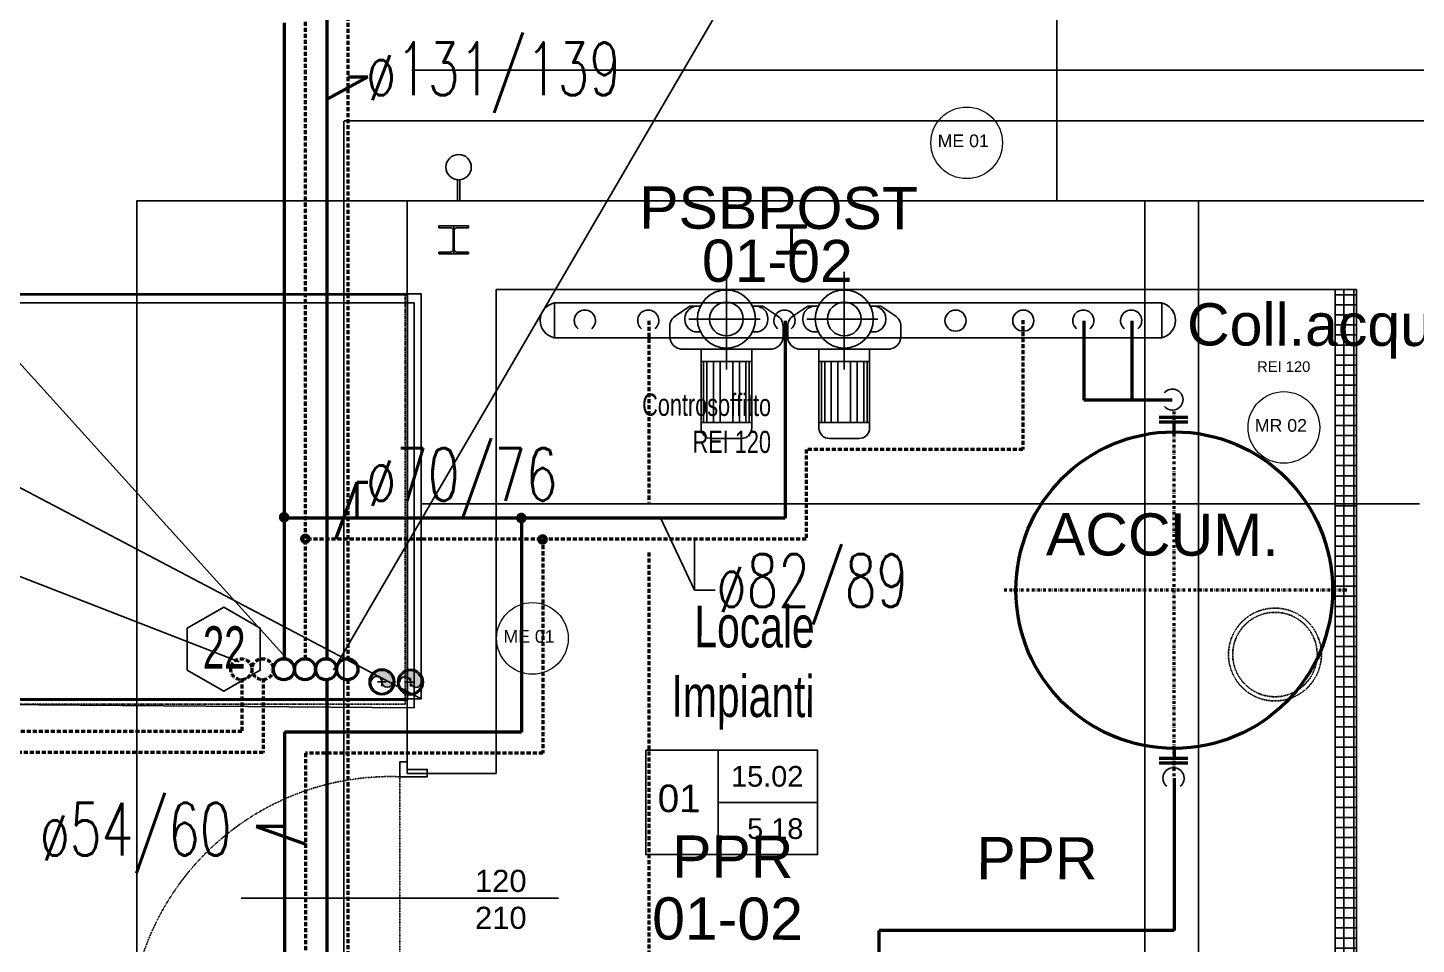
# Model space of a CAD drawing. Header units: millimetres. Extents: x -3782782348 to 131293, y -36553 to 57271.
# Drawn here: x 91502 to 92160, y -18337 to -17903 of the extents above; entities that cross this region are included whole.
import ezdxf

# ---------------------------------------------------------------- set-up
doc = ezdxf.new("R2010")
doc.units = ezdxf.units.MM
doc.header["$LTSCALE"] = 0.01
for name, pattern in [('ACAD_ISO03W100', [30, 12, -18]), ('CONTINOUS', [0]), ('DASHDOT', [25.4, 12.7, -6.35, 0, -6.35]), ('HIDDEN', [0.375, 0.25, -0.125]), ('HIDDEN2', [4.7625, 3.175, -1.5875]), ('PIANTA PIANO QUARTO$0$ACAD_ISO03W100', [30, 12, -18]), ('PIANTA PIANO QUARTO$0$CONTINOUS', [0]), ('TRATTEGGIATA', [19.05, 12.7, -6.35])]:
    doc.linetypes.add(name, pattern=pattern)
doc.layers.get('Defpoints').update_dxf_attribs({"color": 253})
for name, color, linetype in [('EPC QUARTO PILASTRI ACCIAIO DEFINITIVO', 1, 'ACAD_ISO03W100'), ('ESTRAZ', 2, 'Continuous'), ('MAX MACCHINARIO', 252, 'Continuous'), ('MR_MURATURA REI 120', 40, 'Continuous'), ('PIANTA PIANO QUARTO$0$EPC QUARTO PILASTRI ACCIAIO DEFINITIVO', 8, 'PIANTA PIANO QUARTO$0$ACAD_ISO03W100'), ('PIANTA PIANO QUARTO$0$X_Numerazione camere', 8, 'Continuous'), ('X_cavedi', 1, 'Continuous'), ('X_FOROMETRIA SCARICO NUMERAZIONE', 6, 'Continuous'), ('X_MURI', 8, 'Continuous'), ('X_Numerazione camere', 8, 'Continuous'), ('X_Proiezini', 1, 'Continuous'), ('X_quote 1', 253, 'Continuous'), ('X_quote serramenti interni', 251, 'CONTINOUS'), ('X_Serramenti Int', 8, 'Continuous'), ('X_TESTI', 253, 'Continuous')]:
    doc.layers.add(name, color=color, linetype=linetype)
doc.layers.add('MR_MURATURA REI SIMBOLI', color=130, linetype='Continuous', lineweight=5)
doc.layers.add('tubi_uta', color=253, linetype='Continuous', lineweight=50)
doc.styles.add('ARIAL', font='arial.ttf')
doc.styles.add('Max 50', font='arial.ttf', dxfattribs={"width": 0.65, "height": 0.125})
doc.styles.add('nomi', font='arial.ttf')
doc.styles.add('QUOTE', font='simplex.shx', dxfattribs={"width": 0.7})
doc.styles.add('ROMANS', font='romans')
doc.styles.get("Standard").update_dxf_attribs({"font": 'arial.ttf'})
doc.dimstyles.get("Standard").update_dxf_attribs({"dimscale": 0, "dimtxt": 0.18, "dimasz": 0.18, "dimexe": 0.18, "dimexo": 0.0625, "dimgap": 0.09, "dimtad": 1, "dimdec": 0, "dimzin": 0, "dimdsep": 46, "dimtxsty": 'Standard', "dimcen": 0.09, "dimclrd": 256, "dimclre": 256, "dimclrt": 5, "dimadec": 0, "dimazin": 0, "dimtfac": 1, "dimtdec": 0, "dimtix": 1, "dimtofl": 0, "dimtmove": 2, "dimatfit": 3, "dimfxl": 1, "dimtolj": 1, "dimtzin": 0, "dimarcsym": 0})

# ---------------------------------------------------------------- blocks, each defined once
blk = doc.blocks.new('*D89')
at = {"layer": 'Defpoints', "color": 0, "transparency": 16777216}
for p in [(91683.73, -17923.15, 0), (93904.72, -17923.15, 0), (93904.72, -17923.15, 0)]:
    blk.add_point(p, dxfattribs=at)
at = {"layer": 'X_quote 1', "lineweight": -2, "transparency": 16777216}
blk.add_line((91683.91, -17923.15, 0), (93904.54, -17923.15, 0), dxfattribs=at)
at = {"layer": 'X_quote 1', "transparency": 16777216}
for points in [[(91683.91, -17923.12, 0), (91683.91, -17923.18, 0), (91683.73, -17923.15, 0)], [(93904.54, -17923.12, 0), (93904.54, -17923.18, 0), (93904.72, -17923.15, 0)]]:
    blk.add_solid(points, dxfattribs=at)
at = {"layer": 'X_quote 1', "color": 5, "transparency": 16777216, "insert": (92794.23, -17922.97, 0), "char_height": 0.18, "attachment_point": 5}
blk.add_mtext('\\A1;2221', dxfattribs=at)
blk = doc.blocks.new('*D360')
at = {"layer": 'Defpoints', "color": 0, "transparency": 16777216}
for p in [(92121.18, -18128.56, 0), (92121.18, -18128.56, 0), (92161.18, -18132.69)]:
    blk.add_point(p, dxfattribs=at)
at = {"layer": 'X_quote 1', "lineweight": -2, "transparency": 16777216}
blk.add_line((92161, -18128.56, 0), (92121.36, -18128.56, 0), dxfattribs=at)
at = {"layer": 'X_quote 1', "transparency": 16777216}
for points in [[(92121.36, -18128.53, 0), (92121.36, -18128.59, 0), (92121.18, -18128.56, 0)], [(92161, -18128.53, 0), (92161, -18128.59, 0), (92161.18, -18128.56, 0)]]:
    blk.add_solid(points, dxfattribs=at)
at = {"layer": 'X_quote 1', "color": 5, "transparency": 16777216, "insert": (92141.18, -18128.38, 0), "char_height": 0.18, "attachment_point": 5}
blk.add_mtext('\\A1;40', dxfattribs=at)
blk = doc.blocks.new('porta 120 metallica')
blk.add_line((66, 71.65), (66, -78.72))
at = {"linetype": 'ByBlock'}
for p, q in [((-4.42, -6.24), (3.42, -6.24)), ((0.09, -10.75), (0.09, -1.73))]:
    blk.add_line(p, q, dxfattribs=at)
at = {"color": 5, "linetype": 'HIDDEN2'}
blk.add_line((3.5, -3.53), (123.5, -3.53), dxfattribs=at)
at = {"linetype": 'ByBlock'}
for points in [[(-3.5, 0), (-3.5, -3.53), (3.5, -3.53), (3.5, 9.47), (0, 9.47), (0, 0)], [(123.5, -3.53), (123.5, 9.47), (127, 9.47), (127, 0), (130.5, 0), (130.5, -3.53)], [(8.79, -12.27), (8.79, -131.24), (3.49, -131.24), (3.49, -131.24), (2.79, -131.24), (2.79, -6.24), (3.49, -6.24), (3.49, -12.27)]]:
    blk.add_lwpolyline(points, close=True, dxfattribs=at)
for points in [[(2.8, -121.42), (-3.26, -121.42), (-3.26, -105.12), (2.79, -105.12)], [(8.79, -121.42), (14.85, -121.42), (14.85, -105.12), (8.79, -105.12)]]:
    blk.add_lwpolyline(points, dxfattribs=at)
blk.add_circle((0.09, -6.24), 1.51, dxfattribs=at)
at = {"color": 5, "linetype": 'HIDDEN2'}
blk.add_arc((0.02, -7.99), 123.56, 274.07323, 2.06635, dxfattribs=at)
blk = doc.blocks.new('*D196')
at = {"layer": 'Defpoints', "color": 0, "transparency": 16777216}
for p in [(92040.03, -17985.06), (92040.03, -18027.06, 0), (92056.46, -18027.06, 0)]:
    blk.add_point(p, dxfattribs=at)
at = {"layer": 'X_quote 1', "lineweight": -2, "transparency": 16777216}
blk.add_line((92056.46, -17985.24, 0), (92056.46, -18026.88, 0), dxfattribs=at)
at = {"layer": 'X_quote 1', "transparency": 16777216}
for points in [[(92056.43, -17985.24, 0), (92056.49, -17985.24, 0), (92056.46, -17985.06, 0)], [(92056.43, -18026.88, 0), (92056.49, -18026.88, 0), (92056.46, -18027.06, 0)]]:
    blk.add_solid(points, dxfattribs=at)
at = {"layer": 'X_quote 1', "color": 5, "transparency": 16777216, "insert": (92056.28, -18006.06, 0), "char_height": 0.18, "attachment_point": 5, "rotation": 90}
blk.add_mtext('\\A1;42', dxfattribs=at)
blk = doc.blocks.new('*D197')
at = {"layer": 'Defpoints', "color": 0, "transparency": 16777216}
for p in [(92071.46, -18027.06, 0), (92056.46, -18411.06, 0), (92071.46, -18411.06, 0)]:
    blk.add_point(p, dxfattribs=at)
at = {"layer": 'X_quote 1', "lineweight": -2, "transparency": 16777216}
blk.add_line((92056.46, -18027.24, 0), (92056.46, -18410.88, 0), dxfattribs=at)
at = {"layer": 'X_quote 1', "transparency": 16777216}
for points in [[(92056.43, -18027.24, 0), (92056.49, -18027.24, 0), (92056.46, -18027.06, 0)], [(92056.43, -18410.88, 0), (92056.49, -18410.88, 0), (92056.46, -18411.06, 0)]]:
    blk.add_solid(points, dxfattribs=at)
at = {"layer": 'X_quote 1', "color": 5, "transparency": 16777216, "insert": (92056.28, -18219.06, 0), "char_height": 0.18, "attachment_point": 5, "rotation": 90}
blk.add_mtext('\\A1;384', dxfattribs=at)
blk = doc.blocks.new('*D199')
at = {"layer": 'Defpoints', "color": 0, "transparency": 16777216}
for p in [(91723.73, -18128.56, 0), (91723.73, -18128.56, 0), (92121.18, -18128.56, 0)]:
    blk.add_point(p, dxfattribs=at)
at = {"layer": 'X_quote 1', "lineweight": -2, "transparency": 16777216}
blk.add_line((92121, -18128.56, 0), (91723.91, -18128.56, 0), dxfattribs=at)
at = {"layer": 'X_quote 1', "transparency": 16777216}
for points in [[(91723.91, -18128.53, 0), (91723.91, -18128.59, 0), (91723.73, -18128.56, 0)], [(92121, -18128.53, 0), (92121, -18128.59, 0), (92121.18, -18128.56, 0)]]:
    blk.add_solid(points, dxfattribs=at)
at = {"layer": 'X_quote 1', "color": 5, "transparency": 16777216, "insert": (91922.45, -18128.38, 0), "char_height": 0.18, "attachment_point": 5}
blk.add_mtext('\\A1;397', dxfattribs=at)
blk = doc.blocks.new('*D200')
at = {"layer": 'Defpoints', "color": 0, "transparency": 16777216}
for p in [(91688.31, -18128.56), (91688.31, -18128.56, 0), (91723.73, -18128.56, 0)]:
    blk.add_point(p, dxfattribs=at)
at = {"layer": 'X_quote 1', "lineweight": -2, "transparency": 16777216}
for p, q in [((91688.31, -18128.62, 0), (91688.31, -18128.74, 0)), ((91723.55, -18128.56, 0), (91688.49, -18128.56, 0)), ((91723.73, -18128.62, 0), (91723.73, -18128.74, 0))]:
    blk.add_line(p, q, dxfattribs=at)
at = {"layer": 'X_quote 1', "transparency": 16777216}
for points in [[(91688.49, -18128.53, 0), (91688.49, -18128.59, 0), (91688.31, -18128.56, 0)], [(91723.55, -18128.53, 0), (91723.55, -18128.59, 0), (91723.73, -18128.56, 0)]]:
    blk.add_solid(points, dxfattribs=at)
at = {"layer": 'X_quote 1', "color": 5, "transparency": 16777216, "insert": (91706.02, -18128.38, 0), "char_height": 0.18, "attachment_point": 5}
blk.add_mtext('\\A1;35', dxfattribs=at)
blk = doc.blocks.new('*D374')
at = {"layer": 'Defpoints', "color": 0, "transparency": 16777216}
for p in [(91998.68, -17985.06), (92020.04, -18767.02, 0), (92031.04, -18767.02, 0)]:
    blk.add_point(p, dxfattribs=at)
at = {"layer": 'X_quote 1', "lineweight": -2, "transparency": 16777216}
for p, q in [((91998.74, -17985.06, 0), (92031.22, -17985.06, 0)), ((92031.04, -17985.24, 0), (92031.04, -18766.84, 0)), ((92020.1, -18767.02, 0), (92031.22, -18767.02, 0))]:
    blk.add_line(p, q, dxfattribs=at)
at = {"layer": 'X_quote 1', "transparency": 16777216}
for points in [[(92031.01, -17985.24, 0), (92031.07, -17985.24, 0), (92031.04, -17985.06, 0)], [(92031.01, -18766.84, 0), (92031.07, -18766.84, 0), (92031.04, -18767.02, 0)]]:
    blk.add_solid(points, dxfattribs=at)
at = {"layer": 'X_quote 1', "color": 5, "transparency": 16777216, "insert": (92030.85, -18376.04, 0), "char_height": 0.18, "attachment_point": 5, "rotation": 90}
blk.add_mtext('\\A1;782', dxfattribs=at)
blk = doc.blocks.new('*D207')
at = {"layer": 'Defpoints', "color": 0, "transparency": 16777216}
for p in [(91681.73, -17985.06), (91553.62, -18767.07, 0), (91681.73, -18767.07, 0)]:
    blk.add_point(p, dxfattribs=at)
at = {"layer": 'X_quote 1', "lineweight": -2, "transparency": 16777216}
for p, q in [((91681.67, -17985.06, 0), (91553.44, -17985.06, 0)), ((91553.62, -17985.24, 0), (91553.62, -18766.89, 0)), ((91681.67, -18767.07, 0), (91553.44, -18767.07, 0))]:
    blk.add_line(p, q, dxfattribs=at)
at = {"layer": 'X_quote 1', "transparency": 16777216}
for points in [[(91553.59, -17985.24, 0), (91553.65, -17985.24, 0), (91553.62, -17985.06, 0)], [(91553.59, -18766.89, 0), (91553.65, -18766.89, 0), (91553.62, -18767.07, 0)]]:
    blk.add_solid(points, dxfattribs=at)
at = {"layer": 'X_quote 1', "color": 5, "transparency": 16777216, "insert": (91553.44, -18376.07, 0), "char_height": 0.18, "attachment_point": 5, "rotation": 90}
blk.add_mtext('\\A1;782', dxfattribs=at)
blk = doc.blocks.new('*D441')
at = {"layer": 'Defpoints', "color": 0, "transparency": 16777216}
for p in [(92006.67, -17383.47, 0), (91989.29, -17985.06, 0), (91998.68, -17985.06)]:
    blk.add_point(p, dxfattribs=at)
at = {"layer": 'X_quote 1', "lineweight": -2, "transparency": 16777216}
blk.add_line((91989.29, -17383.65, 0), (91989.29, -17984.88, 0), dxfattribs=at)
at = {"layer": 'X_quote 1', "transparency": 16777216}
for points in [[(91989.26, -17383.65, 0), (91989.32, -17383.65, 0), (91989.29, -17383.47, 0)], [(91989.26, -17984.88, 0), (91989.32, -17984.88, 0), (91989.29, -17985.06, 0)]]:
    blk.add_solid(points, dxfattribs=at)
at = {"layer": 'X_quote 1', "color": 5, "transparency": 16777216, "insert": (91989.11, -17684.27, 0), "char_height": 0.18, "attachment_point": 5, "rotation": 90}
blk.add_mtext('\\A1;602', dxfattribs=at)

msp = doc.modelspace()

# ---------------------------------------------------------------- hatches: boundary and pattern name
at = {"ltscale": 20}
h = msp.add_hatch(color=256, dxfattribs=at)
h.paths.add_polyline_path([(91663.59, -18212.98, -1), (91675.81, -18212.98, -1)])
h.paths.add_polyline_path([(91675.13, -18212.98, 1), (91664.27, -18212.98, 1)], flags=16)
msp.add_hatch(color=256).paths.add_polyline_path([(91664.6, -18212.98, -1), (91674.79, -18212.98, -1), (91669.7, -18212.98, 1)])
at = {"layer": 'MR_MURATURA REI 120'}
h = msp.add_hatch(dxfattribs=at)
h.set_pattern_fill('NET', color=256, scale=1.5, angle=270, style=0)
h.set_pattern_definition([(270, (61883.3333, -22749.1944), (4.7625, -9e-16), []), (360, (61883.3333, -22749.1944), (1e-15, 4.7625), [])])
h.paths.add_polyline_path([(92131.18, -18421.06), (92121.18, -18421.06), (92121.18, -18027.06), (92131.18, -18027.06)])
at = {"layer": 'X_FOROMETRIA SCARICO NUMERAZIONE'}
h = msp.add_hatch(color=256, dxfattribs=at)
h.paths.add_polyline_path([(91677.11, -18213.09, -1), (91689.34, -18213.09, -1)])
h.paths.add_polyline_path([(91688.65, -18213.09, 1), (91677.8, -18213.09, 1)], flags=16)
msp.add_hatch(color=256, dxfattribs=at).paths.add_polyline_path([(91678.13, -18213.09, -1), (91688.32, -18213.09, -1), (91683.22, -18213.09, 1)])

# ---------------------------------------------------------------- linework, layer by layer
at = {"color": 1}
for p, q in [((91269.39, -17808.81, 0), (91628.56, -18206.3, 0)), ((91858.65, -17843.68, 0), (91646.79, -18207.44)), ((91306.55, -18088.42, 0), (91602.16, -18203.42))]:
    msp.add_line(p, q, dxfattribs=at)
at = {"color": 1, "linetype": 'Continuous'}
for p, q in [((91832.84, -18018.71, 0), (91832.84, -18065.01, 0)), ((91888.66, -18018.71, 0), (91888.66, -18065.01, 0)), ((91815.54, -18034.89, 0), (91808.98, -18039.34, 0)), ((91820.56, -18034.89, 0), (91815.54, -18034.89, 0)), ((91845.13, -18034.89, 0), (91850.15, -18034.89, 0)), ((91850.15, -18034.89, 0), (91856.71, -18039.34, 0)), ((91871.36, -18034.89, 0), (91864.79, -18039.34, 0)), ((91876.37, -18034.89, 0), (91871.36, -18034.89, 0)), ((91900.95, -18034.89, 0), (91905.96, -18034.89, 0)), ((91905.96, -18034.89, 0), (91912.53, -18039.34, 0)), ((91813.2, -18040.75, 0), (91813.2, -18041.32, 0)), ((91815.04, -18041.04, 0), (91848.77, -18041.04, 0)), ((91852.48, -18040.75, 0), (91852.48, -18041.32, 0)), ((91869.02, -18040.75, 0), (91869.02, -18041.32, 0)), ((91870.86, -18041.04, 0), (91904.59, -18041.04, 0)), ((91908.3, -18040.75, 0), (91908.3, -18041.32, 0)), ((91806.05, -18044.42, 0), (91806.05, -18049.42, 0)), ((91819.07, -18047.18, 0), (91820.56, -18047.18, 0)), ((91846.62, -18047.18, 0), (91845.13, -18047.18, 0)), ((91859.64, -18044.42, 0), (91859.64, -18049.42, 0)), ((91861.86, -18044.42, 0), (91861.86, -18049.42, 0)), ((91874.88, -18047.18, 0), (91876.37, -18047.18, 0)), ((91902.44, -18047.18, 0), (91900.95, -18047.18, 0)), ((91915.46, -18044.42, 0), (91915.46, -18049.42, 0)), ((91832.84, -18055.28, 0), (91811.17, -18055.28, 0)), ((91820.84, -18055.28, 0), (91820.84, -18061.11, 0)), ((91832.84, -18055.28, 0), (91854.52, -18055.28, 0)), ((91844.84, -18061.11, 0), (91844.84, -18055.28, 0)), ((91888.66, -18055.28, 0), (91866.98, -18055.28, 0)), ((91876.66, -18055.28, 0), (91876.66, -18061.11, 0)), ((91888.66, -18055.28, 0), (91910.34, -18055.28, 0)), ((91900.66, -18061.11, 0), (91900.66, -18055.28, 0)), ((91820.84, -18061.11, 0), (91820.84, -18090.12, 0)), ((91820.84, -18061.11, 0), (91844.84, -18061.11, 0)), ((91822.06, -18061.11, 0), (91822.06, -18090.12, 0)), ((91823.64, -18061.11, 0), (91823.64, -18090.12, 0)), ((91826.7, -18061.11, 0), (91826.7, -18090.12, 0)), ((91829.86, -18061.11, 0), (91829.86, -18090.12, 0)), ((91835.83, -18061.11, 0), (91835.83, -18090.12, 0)), ((91838.99, -18061.11, 0), (91838.99, -18090.12, 0)), ((91842.05, -18061.11, 0), (91842.05, -18090.12, 0)), ((91843.63, -18061.11, 0), (91843.63, -18090.12, 0)), ((91844.84, -18061.11, 0), (91844.84, -18090.12, 0)), ((91876.66, -18061.11, 0), (91876.66, -18090.12, 0)), ((91876.66, -18061.11, 0), (91900.66, -18061.11, 0)), ((91877.87, -18061.11, 0), (91877.87, -18090.12, 0)), ((91879.45, -18061.11, 0), (91879.45, -18090.12, 0)), ((91882.51, -18061.11, 0), (91882.51, -18090.12, 0)), ((91885.67, -18061.11, 0), (91885.67, -18090.12, 0)), ((91891.65, -18061.11, 0), (91891.65, -18090.12, 0)), ((91894.81, -18061.11, 0), (91894.81, -18090.12, 0)), ((91897.87, -18061.11, 0), (91897.87, -18090.12, 0)), ((91899.45, -18061.11, 0), (91899.45, -18090.12, 0)), ((91900.66, -18061.11, 0), (91900.66, -18090.12, 0)), ((91820.84, -18090.12, 0), (91820.84, -18092.63, 0)), ((91820.84, -18090.12, 0), (91844.84, -18090.12, 0)), ((91844.84, -18090.12, 0), (91844.84, -18092.63, 0)), ((91876.66, -18090.12, 0), (91876.66, -18092.63, 0)), ((91876.66, -18090.12, 0), (91900.66, -18090.12, 0)), ((91900.66, -18090.12, 0), (91900.66, -18092.63, 0)), ((91825.87, -18097.65, 0), (91839.82, -18097.65, 0)), ((91881.68, -18097.65, 0), (91895.64, -18097.65, 0)), ((91817.77, -18169.49), (91801.68, -18135.31)), ((91817.77, -18169.49), (91817.77, -18145.36)), ((91817.77, -18145.36), (91817.77, -18169.49)), ((91827.46, -18169.49), (91817.77, -18169.49))]:
    msp.add_line(p, q, dxfattribs=at)
at = {"color": 2}
for p, q in [((91667.66, -18212.98, 0), (91671.73, -18212.98, 0)), ((91669.7, -18210.95, 0), (91669.7, -18215.02, 0))]:
    msp.add_line(p, q, dxfattribs=at)
at = {"color": 1, "linetype": 'Continuous'}
for centre, radius in [((91832.84, -18041.04, 0), 13.74), ((91888.66, -18041.04, 0), 13.74), ((91832.84, -18041.04, 0), 8), ((91888.66, -18041.04, 0), 8), ((91941.35, -18041.8, 0), 5), ((91973.41, -18041.8, 0), 5)]:
    msp.add_circle(centre, radius, dxfattribs=at)
at = {"color": 7}
for radius in [6.11, 5.43]:
    msp.add_circle((91669.7, -18212.98, 0), radius, dxfattribs=at)
at = {"color": 1, "linetype": 'Continuous'}
for centre, radius, start, end in [((91819.07, -18040.75, 0), 5.86, 90, 180), ((91846.62, -18040.75, 0), 5.86, 0, 90), ((91874.88, -18040.75, 0), 5.86, 90, 180), ((91902.44, -18040.75, 0), 5.86, 0, 90), ((91765.81, -18041.8, 0), 5, 310.16454, 229.83546), ((91795.81, -18041.8, 0), 5, 310.16454, 229.83546), ((91811.91, -18044.42, 0), 5.86, 119.97219, 180), ((91819.07, -18041.32, 0), 5.86, 180, 270), ((91846.62, -18041.32, 0), 5.86, 270, 0), ((91860.33, -18041.8, 0), 5, 310.16454, 229.83546), ((91853.78, -18044.42, 0), 5.86, 0, 60.02781), ((91867.72, -18044.42, 0), 5.86, 119.97219, 180), ((91874.88, -18041.32, 0), 5.86, 180, 270), ((91902.44, -18041.32, 0), 5.86, 270, 0), ((91909.6, -18044.42, 0), 5.86, 0, 60.02781), ((92001.86, -18041.8, 0), 5, 310.16454, 229.83546), ((92024.5, -18041.8, 0), 5, 310.16454, 229.83546), ((91811.91, -18049.42, 0), 5.86, 180, 270), ((91853.78, -18049.42, 0), 5.86, 270, 0), ((91867.72, -18049.42, 0), 5.86, 180, 270), ((91909.6, -18049.42, 0), 5.86, 270, 0), ((92044.07, -18079.22, 0), 5, 220.16454, 139.83546), ((91825.87, -18092.63, 0), 5.02, 180, 270), ((91839.82, -18092.63, 0), 5.02, 270, 0), ((91881.68, -18092.63, 0), 5.02, 180, 270), ((91895.64, -18092.63, 0), 5.02, 270, 0), ((92044.57, -18258.61, 0), 5, 310.16454, 229.83546)]:
    msp.add_arc(centre, radius, start, end, dxfattribs=at)
at = {"color": 2}
for centre, start, end in [((91667.15, -18212.98, 0), 360, 180), ((91672.24, -18212.98, 0), 180, 360)]:
    msp.add_arc(centre, 2.55, start, end, dxfattribs=at)
at = {"layer": 'EPC QUARTO PILASTRI ACCIAIO DEFINITIVO', "linetype": 'CONTINOUS'}
for p, q in [((91696.68, -17996.9, 0), (91710.68, -17996.9, 0)), ((91696.68, -17996.9, 0), (91696.68, -17997.75, 0)), ((91696.68, -17996.9, 0), (91710.68, -17996.9, 0)), ((91696.68, -17996.9, 0), (91696.68, -17997.75, 0)), ((91696.68, -17996.9, 0), (91710.68, -17996.9, 0)), ((91696.68, -17996.9, 0), (91696.68, -17997.75, 0)), ((91696.68, -17997.75, 0), (91702.21, -17997.75, 0)), ((91696.68, -17997.75, 0), (91702.21, -17997.75, 0)), ((91696.68, -17997.75, 0), (91702.21, -17997.75, 0)), ((91703.41, -17998.95, 0), (91703.41, -18008.15, 0)), ((91703.41, -17998.95, 0), (91703.41, -18008.15, 0)), ((91703.41, -17998.95, 0), (91703.41, -18008.15, 0)), ((91703.68, -17996.9, 0), (91703.68, -18010.2, 0)), ((91703.68, -17996.9, 0), (91703.68, -18010.2, 0)), ((91703.68, -17996.9, 0), (91703.68, -18010.2, 0)), ((91703.96, -17998.95, 0), (91703.96, -18008.15, 0)), ((91703.96, -17998.95, 0), (91703.96, -18008.15, 0)), ((91703.96, -17998.95, 0), (91703.96, -18008.15, 0)), ((91705.16, -17997.75, 0), (91710.68, -17997.75, 0)), ((91705.16, -17997.75, 0), (91710.68, -17997.75, 0)), ((91705.16, -17997.75, 0), (91710.68, -17997.75, 0)), ((91710.68, -17996.9, 0), (91710.68, -17997.75, 0)), ((91710.68, -17996.9, 0), (91710.68, -17997.75, 0)), ((91710.68, -17996.9, 0), (91710.68, -17997.75, 0)), ((91870.68, -17996.9, 0), (91856.68, -17996.9, 0)), ((91856.68, -17996.9, 0), (91856.68, -17997.75, 0)), ((91862.21, -17997.75, 0), (91856.68, -17997.75, 0)), ((91863.41, -17998.95, 0), (91863.41, -18008.15, 0)), ((91863.96, -17998.95, 0), (91863.96, -18008.15, 0)), ((91870.68, -17997.75, 0), (91865.16, -17997.75, 0)), ((91870.68, -17996.9, 0), (91870.68, -17997.75, 0)), ((91696.68, -18009.35, 0), (91702.21, -18009.35, 0)), ((91696.68, -18009.35, 0), (91696.68, -18010.2, 0)), ((91696.68, -18009.35, 0), (91702.21, -18009.35, 0)), ((91696.68, -18009.35, 0), (91696.68, -18010.2, 0)), ((91696.68, -18009.35, 0), (91702.21, -18009.35, 0)), ((91696.68, -18009.35, 0), (91696.68, -18010.2, 0)), ((91705.16, -18009.35, 0), (91710.68, -18009.35, 0)), ((91705.16, -18009.35, 0), (91710.68, -18009.35, 0)), ((91705.16, -18009.35, 0), (91710.68, -18009.35, 0)), ((91710.68, -18009.35, 0), (91710.68, -18010.2, 0)), ((91710.68, -18009.35, 0), (91710.68, -18010.2, 0)), ((91710.68, -18009.35, 0), (91710.68, -18010.2, 0)), ((91856.68, -18009.35, 0), (91856.68, -18010.2, 0)), ((91862.21, -18009.35, 0), (91856.68, -18009.35, 0)), ((91870.68, -18009.35, 0), (91865.16, -18009.35, 0)), ((91870.68, -18009.35, 0), (91870.68, -18010.2, 0)), ((91696.68, -18010.2, 0), (91710.68, -18010.2, 0)), ((91696.68, -18010.2, 0), (91710.68, -18010.2, 0)), ((91696.68, -18010.2, 0), (91710.68, -18010.2, 0)), ((91870.68, -18010.2, 0), (91856.68, -18010.2, 0))]:
    msp.add_line(p, q, dxfattribs=at)
at = {"layer": 'EPC QUARTO PILASTRI ACCIAIO DEFINITIVO', "linetype": 'CONTINOUS', "ltscale": 0.01}
msp.add_line((91863.68, -17996.9, 0), (91863.68, -18010.2, 0), dxfattribs=at)
at = {"layer": 'EPC QUARTO PILASTRI ACCIAIO DEFINITIVO', "linetype": 'CONTINOUS'}
for centre, start, end in [((91702.21, -17998.95, 0), 0, 90), ((91702.21, -17998.95, 0), 0, 90), ((91702.21, -17998.95, 0), 0, 90), ((91705.16, -17998.95, 0), 90, 180), ((91705.16, -17998.95, 0), 90, 180), ((91705.16, -17998.95, 0), 90, 180), ((91862.21, -17998.95, 0), 0, 90), ((91865.16, -17998.95, 0), 90, 180), ((91702.21, -18008.15, 0), 270, 0), ((91702.21, -18008.15, 0), 270, 0), ((91702.21, -18008.15, 0), 270, 0), ((91705.16, -18008.15, 0), 180, 270), ((91705.16, -18008.15, 0), 180, 270), ((91705.16, -18008.15, 0), 180, 270), ((91862.21, -18008.15, 0), 270, 0), ((91865.16, -18008.15, 0), 180, 270)]:
    msp.add_arc(centre, 1.2, start, end, dxfattribs=at)
at = {"layer": 'MAX MACCHINARIO', "linetype": 'HIDDEN', "ltscale": 200}
for p, q in [((91317.24, -18029.57, 0), (91680.75, -18029.57, 0)), ((91680.75, -18029.57, 0), (91680.75, -18223.57, 0)), ((91680.75, -18223.57, 0), (91317.24, -18223.57, 0))]:
    msp.add_line(p, q, dxfattribs=at)
at = {"layer": 'MAX MACCHINARIO'}
for p, q in [((91320.52, -18033.31, 0), (91684.98, -18033.31, 0)), ((91684.98, -18033.31, 0), (91685.03, -18225.33, 0)), ((91685.03, -18225.33, 0), (91320.52, -18222.41, 0))]:
    msp.add_line(p, q, dxfattribs=at)
at = {"layer": 'MAX MACCHINARIO', "elevation": 0}
msp.add_lwpolyline([(91317.24, -18029.57), (91681.75, -18029.57), (91681.75, -18221.59), (91317.24, -18221.59)], close=True, dxfattribs=at)
at = {"layer": 'MR_MURATURA REI 120', "elevation": 0}
msp.add_lwpolyline([(92131.18, -18421.06), (92131.18, -18421.06), (92121.18, -18421.06), (92121.18, -18027.06), (92131.18, -18027.06), (92131.18, -18421.06)], dxfattribs=at)
at = {"layer": 'MR_MURATURA REI SIMBOLI'}
for centre in [(91946.62, -17957.55, 0), (92096.83, -18092.4, 0), (91740.97, -18192.38, 0)]:
    msp.add_circle(centre, 16.97, dxfattribs=at)
at = {"layer": 'PIANTA PIANO QUARTO$0$EPC QUARTO PILASTRI ACCIAIO DEFINITIVO', "linetype": 'PIANTA PIANO QUARTO$0$CONTINOUS'}
for p, q in [((91870.68, -17996.54, 0), (91856.68, -17996.54, 0)), ((91856.68, -17996.54, 0), (91856.68, -17997.39, 0)), ((91862.21, -17997.39, 0), (91856.68, -17997.39, 0)), ((91863.41, -17998.59, 0), (91863.41, -18007.79, 0)), ((91863.96, -17998.59, 0), (91863.96, -18007.79, 0)), ((91870.68, -17997.39, 0), (91865.16, -17997.39, 0)), ((91870.68, -17996.54, 0), (91870.68, -17997.39, 0)), ((91856.68, -18008.99, 0), (91856.68, -18009.84, 0)), ((91862.21, -18008.99, 0), (91856.68, -18008.99, 0)), ((91870.68, -18008.99, 0), (91865.16, -18008.99, 0)), ((91870.68, -18008.99, 0), (91870.68, -18009.84, 0)), ((91870.68, -18009.84, 0), (91856.68, -18009.84, 0))]:
    msp.add_line(p, q, dxfattribs=at)
at = {"layer": 'PIANTA PIANO QUARTO$0$EPC QUARTO PILASTRI ACCIAIO DEFINITIVO', "linetype": 'PIANTA PIANO QUARTO$0$CONTINOUS', "ltscale": 0.01}
msp.add_line((91863.68, -17996.54, 0), (91863.68, -18009.84, 0), dxfattribs=at)
at = {"layer": 'PIANTA PIANO QUARTO$0$EPC QUARTO PILASTRI ACCIAIO DEFINITIVO', "linetype": 'PIANTA PIANO QUARTO$0$CONTINOUS'}
for centre, start, end in [((91862.21, -17998.59, 0), 0, 90), ((91865.16, -17998.59, 0), 90, 180), ((91862.21, -18007.79, 0), 270, 0), ((91865.16, -18007.79, 0), 180, 270)]:
    msp.add_arc(centre, 1.2, start, end, dxfattribs=at)
at = {"layer": 'PIANTA PIANO QUARTO$0$X_Numerazione camere', "elevation": 0}
msp.add_lwpolyline([(91751.39, -18033.43), (92038.97, -18033.43), (92038.97, -18049.94), (91751.39, -18049.94)], close=True, dxfattribs=at)
at = {"layer": 'PIANTA PIANO QUARTO$0$X_Numerazione camere'}
for centre, start, end in [((91753.12, -18041.69, 0), 101.826, 258.174), ((92037.1, -18041.69, 0), 281.826, 78.174)]:
    msp.add_arc(centre, 8.43, start, end, dxfattribs=at)
at = {"layer": 'tubi_uta', "color": 6}
for p, q in [((91643.55, -17870.63, 0), (91643.55, -18202.01, 0)), ((91643.55, -18212, 0), (91643.55, -18540.25, 0))]:
    msp.add_line(p, q, dxfattribs=at)
at = {"layer": 'tubi_uta', "color": 6, "linetype": 'TRATTEGGIATA', "ltscale": 15}
for p, q in [((91653.55, -17880.63, 0), (91653.55, -18202.01, 0)), ((91603.42, -18211.37), (91603.42, -18236.52)), ((91613.42, -18211.37), (91613.42, -18246.52)), ((91653.55, -18212, 0), (91653.55, -18540.25, 0)), ((91603.42, -18236.52), (91034.31, -18236.52)), ((91613.42, -18246.52), (91044.31, -18246.52))]:
    msp.add_line(p, q, dxfattribs=at)
at = {"layer": 'tubi_uta', "color": 30, "linetype": 'TRATTEGGIATA', "ltscale": 15}
for p, q in [((91633.51, -18202.11, 0), (91633.51, -17890.63, 0)), ((91796.12, -18041.87), (91796.12, -18127.99)), ((91973.24, -18041.56), (91973.24, -18102.88)), ((91973.24, -18102.88), (91870.64, -18102.88)), ((91870.64, -18102.88), (91870.64, -18145.4)), ((91870.64, -18145.4, 0), (91633.51, -18145.4, 0)), ((91745.86, -18145.4, 0), (91745.86, -18246.81, 0)), ((91796.12, -18151.72), (91796.12, -18350.86)), ((91633.55, -18246.81, 0), (91633.55, -18540.25, 0)), ((91745.86, -18246.81, 0), (91633.55, -18246.81, 0))]:
    msp.add_line(p, q, dxfattribs=at)
at = {"layer": 'tubi_uta', "color": 30, "ltscale": 0.01}
for p, q in [((91623.51, -18202.11, 0), (91623.51, -17900.63, 0)), ((91860.64, -18041.87), (91860.64, -18135.34)), ((92002.16, -18041.87), (92002.16, -18079.52)), ((92024.81, -18041.87), (92024.81, -18079.52)), ((92044, -18079.52), (92002.16, -18079.52)), ((92037.81, -18087.48), (92051.37, -18087.48)), ((92037.81, -18089.76), (92051.37, -18089.76)), ((92044.84, -18094.41), (92044.84, -18089.76)), ((91860.64, -18135.34, 0), (91623.51, -18135.34, 0)), ((91735.86, -18135.34, 0), (91735.86, -18236.76, 0)), ((91623.55, -18236.76, 0), (91623.55, -18540.25, 0)), ((91735.86, -18236.76, 0), (91623.55, -18236.76, 0)), ((92044.84, -18244.41), (92044.84, -18249.06)), ((92037.81, -18249.06), (92051.37, -18249.06)), ((92037.81, -18251.34), (92051.37, -18251.34)), ((92044.85, -18258.68), (92044.85, -18330.82))]:
    msp.add_line(p, q, dxfattribs=at)
at = {"layer": 'tubi_uta', "color": 1}
for p, q in [((91663.01, -17926.34), (91643.76, -17936.79)), ((91663.05, -17926.35), (91653.55, -17926.35)), ((91657.77, -18118.43), (91647.72, -18145.4)), ((91663.05, -18118.54), (91657.87, -18118.54)), ((91657.87, -18118.54), (91657.87, -18135.35)), ((91623.78, -18281.56, 0), (91610.22, -18281.56, 0)), ((91610.22, -18281.56, 0), (91633.71, -18289.91, 0))]:
    msp.add_line(p, q, dxfattribs=at)
at = {"layer": 'tubi_uta', "color": 1, "linetype": 'DASHDOT', "ltscale": 10}
for p, q in [((92044.92, -18257.73, 0), (92044.92, -18083.61, 0)), ((92126.62, -18169.49, 0), (91963.76, -18169.49, 0))]:
    msp.add_line(p, q, dxfattribs=at)
at = {"layer": 'tubi_uta', "color": 30}
for p, q in [((91905.12, -18397.25), (91905.12, -18330.82)), ((92044.85, -18330.82, 0), (91905.12, -18330.82, 0))]:
    msp.add_line(p, q, dxfattribs=at)
at = {"layer": 'tubi_uta', "color": 1, "const_width": 2, "elevation": 0}
for points in [[(91621.89, -18134.97, 1), (91624.89, -18134.97, 1)], [(91734.23, -18135.31, 1), (91737.23, -18135.31, 1)], [(91631.95, -18145.18, 1), (91634.95, -18145.18, 1)], [(91744.28, -18145.52, 1), (91747.28, -18145.52, 1)]]:
    msp.add_lwpolyline(points, format="xyb", close=True, dxfattribs=at)
at = {"layer": 'tubi_uta', "color": 7, "ltscale": 0.01}
msp.add_circle((92044.92, -18169.49, 0), 75, dxfattribs=at)
at = {"layer": 'tubi_uta', "color": 6, "linetype": 'TRATTEGGIATA', "ltscale": 15}
for centre in [(91603.14, -18207, 0), (91613.2, -18207, 0)]:
    msp.add_circle(centre, 5, dxfattribs=at)
at = {"layer": 'tubi_uta', "color": 30, "ltscale": 0.01}
for centre in [(91623.23, -18207, 0), (91633.29, -18207, 0)]:
    msp.add_circle(centre, 5, dxfattribs=at)
at = {"layer": 'tubi_uta', "color": 6}
for centre in [(91643.26, -18207, 0), (91653.32, -18207, 0)]:
    msp.add_circle(centre, 5, dxfattribs=at)
at = {"layer": 'X_cavedi'}
for p, q in [((91705.53, -17975.06), (91705.53, -17985.06)), ((91706.53, -17975.06), (91706.53, -17985.06))]:
    msp.add_line(p, q, dxfattribs=at)
at = {"layer": 'X_cavedi', "ltscale": 0.5}
msp.add_line((91688.31, -18139.07, 0), (91688.31, -18221.07), dxfattribs=at)
at = {"layer": 'X_cavedi', "elevation": 0}
msp.add_lwpolyline([(91323.75, -18029.06), (91688.26, -18029.06), (91688.26, -18221.08), (91323.75, -18221.08)], close=True, dxfattribs=at)
at = {"layer": 'X_cavedi'}
msp.add_circle((91706.03, -17969.06), 6, dxfattribs=at)
at = {"layer": 'X_FOROMETRIA SCARICO NUMERAZIONE'}
for p, q in [((91681.19, -18213.09, 0), (91685.26, -18213.09, 0)), ((91683.22, -18211.06, 0), (91683.22, -18215.13, 0))]:
    msp.add_line(p, q, dxfattribs=at)
at = {"layer": 'X_FOROMETRIA SCARICO NUMERAZIONE', "elevation": 0}
msp.add_lwpolyline([(91577.49, -18207.44), (91594.77, -18217.41), (91612.04, -18207.44), (91612.04, -18187.49), (91594.77, -18177.52), (91577.49, -18187.49)], close=True, dxfattribs=at)
at = {"layer": 'X_FOROMETRIA SCARICO NUMERAZIONE'}
for radius in [6.11, 5.43]:
    msp.add_circle((91683.22, -18213.09, 0), radius, dxfattribs=at)
for centre, start, end in [((91680.68, -18213.09, 0), 360, 180), ((91685.77, -18213.09, 0), 180, 360)]:
    msp.add_arc(centre, 2.55, start, end, dxfattribs=at)
at = {"layer": 'X_MURI', "ltscale": 30}
for p, q in [((91998.68, -17985.06), (91681.73, -17985.06)), ((91681.73, -18248.01), (91681.73, -17985.06)), ((92855.08, -17985.06), (91998.68, -17985.06)), ((92121.18, -18027.06, 0), (91723.73, -18027.06)), ((91723.73, -18248.01, 0), (91723.73, -18027.06)), ((92121.18, -18411.06, 0), (92121.18, -18027.06, 0)), ((91681.73, -18256.4), (91681.73, -18248.01)), ((91681.73, -18256.4), (91723.73, -18256.4))]:
    msp.add_line(p, q, dxfattribs=at)
at = {"layer": 'X_MURI', "color": 1}
msp.add_line((91323.75, -18029.06, 0), (91688.31, -18221.07), dxfattribs=at)
at = {"layer": 'X_MURI', "ltscale": 30}
msp.add_lwpolyline([(91723.73, -18248.01), (91723.73, -18256.4)], dxfattribs=at)
at = {"layer": 'X_Numerazione camere'}
for p, q in [((91828.89, -18245.3, 0), (91828.89, -18294.85, 0)), ((91828.89, -18245.3, 0), (91828.89, -18294.85, 0)), ((91828.89, -18270.08, 0), (91876.05, -18270.08, 0)), ((91828.89, -18270.08, 0), (91876.05, -18270.08, 0))]:
    msp.add_line(p, q, dxfattribs=at)
at = {"layer": 'X_Numerazione camere', "elevation": 0}
msp.add_lwpolyline([(91794.68, -18245.3), (91876.05, -18245.3), (91876.05, -18294.85), (91794.68, -18294.85)], close=True, dxfattribs=at)
msp.add_lwpolyline([(91794.68, -18245.3), (91876.05, -18245.3), (91876.05, -18294.85), (91794.68, -18294.85)], close=True, dxfattribs=at)
at = {"layer": 'X_Proiezini', "linetype": 'HIDDEN', "ltscale": 100}
for p, q in [((91651.73, -18795.07), (91651.73, -17947.04)), ((93934.72, -17947.04, 0), (91651.73, -17947.04, 0))]:
    msp.add_line(p, q, dxfattribs=at)
at = {"layer": 'X_Proiezini', "linetype": 'HIDDEN', "ltscale": 50}
for radius in [22, 20]:
    msp.add_circle((92092.6, -18200.02, 0), radius, dxfattribs=at)

# ---------------------------------------------------------------- block references
at = {"layer": 'X_Serramenti Int', "xscale": -1, "rotation": 270}
msp.add_blockref('porta 120 metallica', (91681.71, -18381.43, 0), dxfattribs=at)

# ---------------------------------------------------------------- texts
at = {"layer": 'ESTRAZ', "color": 3, "style": 'ROMANS', "width": 0.7}
for s, p in [('ø131/139', (91662.17, -17934.99, 0)), ('ø70/76', (91662.17, -18127.18, 0)), ('ø82/89', (91828.16, -18177.49, 0)), ('ø54/60', (91507.69, -18295.29, 0))]:
    msp.add_text(s, height=25, dxfattribs=at).set_placement(p)
at = {"layer": 'MR_MURATURA REI SIMBOLI', "style": 'nomi'}
for s, insert, char_height, width, attachment_point, rotation in [('ME 01', (91932.87, -17956.64, 0), 6, 116.6418, 4, 0.04424), ('{\\H0.6124x;REI 120}', (92109.36, -18063.62, 0), 8.1648, 81.6493, 6, 359.95576), ('MR 02', (92083.09, -18091.5, 0), 6, 116.6418, 4, 0.04424), ('ME 01', (91727.23, -18191.47, 0), 6, 116.6418, 4, 0.04424)]:
    msp.add_mtext(s, dxfattribs=dict(at, insert=insert, char_height=char_height, width=width, attachment_point=attachment_point, rotation=rotation))
at = {"layer": 'X_FOROMETRIA SCARICO NUMERAZIONE', "insert": (91584.92, -18186.65, 0), "char_height": 20, "width": 96.6229, "attachment_point": 1, "style": 'Max 50'}
msp.add_mtext('{22}', dxfattribs=at)
at = {"layer": 'X_Numerazione camere', "char_height": 8.1648, "width": 81.6493, "attachment_point": 6, "rotation": 359.95576, "style": 'nomi'}
for s, insert in [('{\\fArial|b0|i0|c238|p34;\\H1.2x;1\\fArial|b0|i0|c0|p34;5\\fArial|b0|i0|c238|p34;.02}', (91869.28, -18257.81, 0)), ('{\\H1.2x;5.18}', (91869.28, -18282.58, 0))]:
    msp.add_mtext(s, dxfattribs=dict(at, insert=insert))
at = {"layer": 'X_Numerazione camere', "color": 1, "insert": (91820.62, -18268.28, 0), "char_height": 8.1648, "width": 81.6493, "attachment_point": 6, "rotation": 359.95576, "style": 'nomi'}
msp.add_mtext('{\\H1.6x;01}', dxfattribs=at)
at = {"layer": 'X_quote serramenti interni', "insert": (91713.75, -18316.12, 0), "char_height": 10.5, "width": 105.0016, "attachment_point": 4, "rotation": 0.04424, "style": 'nomi'}
msp.add_mtext('\\pxql;120\\P210', dxfattribs=at)
at = {"layer": 'X_TESTI', "color": 7, "char_height": 20, "width": 709.7109, "attachment_point": 9, "rotation": 359.85091, "line_spacing_factor": 0.8, "style": 'ARIAL'}
for s, insert in [('PSBPOST', (91923.47, -17998.77, 0)), ('01-02', (91892.67, -18023.84, 0)), ('Coll.acqua recupero.\\P', (92308.72, -18060.23, 0)), ('ACCUM.', (92094.34, -18153.57, 0)), ('PPR', (91864.54, -18305.86, 0)), ('PPR', (92008.61, -18306.61, 0)), ('01-02', (91869.09, -18335.52, 0))]:
    msp.add_mtext(s, dxfattribs=dict(at, insert=insert))
at = {"layer": 'X_TESTI', "width": 178.3847, "attachment_point": 9, "rotation": 359.85091, "style": 'QUOTE'}
for s, insert, char_height in [('{\\fArial|b0|i0|c0|p34;Controsoffitto\\PREI 120}', (91853.94, -18104.67, 0), 10.5), ('{\\fArial|b0|i0|c0|p34;\\H10.9x;Locale \\PImpianti}', (91874.52, -18235.67, 0), 1.8144)]:
    msp.add_mtext(s, dxfattribs=dict(at, insert=insert, char_height=char_height))

# ---------------------------------------------------------------- dimensions: what is measured, and where the dimension line sits
at = {"layer": 'X_quote 1'}
for base, p1, p2, override, picture, middle in [((91989.29, -17985.06, 0), (92006.67, -17383.47, 0), (91998.68, -17985.06), {"dimscale": 1, "dimse1": 1, "dimse2": 1}, '*D441', (91989.11, -17684.27, 0)), ((91553.62, -18767.07, 0), (91681.73, -17985.06), (91681.73, -18767.07, 0), {"dimscale": 1}, '*D207', (91553.44, -18376.07, 0)), ((92031.04, -18767.02, 0), (91998.68, -17985.06), (92020.04, -18767.02, 0), {"dimscale": 1}, '*D374', (92030.85, -18376.04, 0)), ((92056.46, -18027.06, 0), (92040.03, -17985.06), (92040.03, -18027.06, 0), {"dimscale": 1, "dimse1": 1, "dimse2": 1}, '*D196', (92056.28, -18006.06, 0)), ((92056.46, -18411.06, 0), (92071.46, -18027.06, 0), (92071.46, -18411.06, 0), {"dimscale": 1, "dimse1": 1, "dimse2": 1}, '*D197', (92056.28, -18219.06, 0))]:
    dim = msp.add_linear_dim(base=base, p1=p1, p2=p2, angle=90, dimstyle='Standard', override=override, dxfattribs=at)
    dim.commit()
    dim.dimension.update_dxf_attribs({"geometry": picture, "text_midpoint": middle})
for base, p1, p2, override, picture, middle in [((93904.72, -17923.15, 0), (91683.73, -17923.15, 0), (93904.72, -17923.15, 0), {"dimscale": 1, "dimse1": 1, "dimse2": 1}, '*D89', (92794.23, -17922.97, 0)), ((91688.31, -18128.56, 0), (91723.73, -18128.56, 0), (91688.31, -18128.56), {"dimscale": 1}, '*D200', (91706.02, -18128.38, 0)), ((91723.73, -18128.56, 0), (92121.18, -18128.56, 0), (91723.73, -18128.56, 0), {"dimscale": 1, "dimse1": 1, "dimse2": 1}, '*D199', (91922.45, -18128.38, 0)), ((92121.18, -18128.56, 0), (92161.18, -18132.69), (92121.18, -18128.56, 0), {"dimscale": 1, "dimse1": 1, "dimse2": 1}, '*D360', (92141.18, -18128.38, 0))]:
    dim = msp.add_linear_dim(base=base, p1=p1, p2=p2, dimstyle='Standard', override=override, dxfattribs=at)
    dim.commit()
    dim.dimension.update_dxf_attribs({"geometry": picture, "text_midpoint": middle})

doc.saveas('drawing.dxf')
